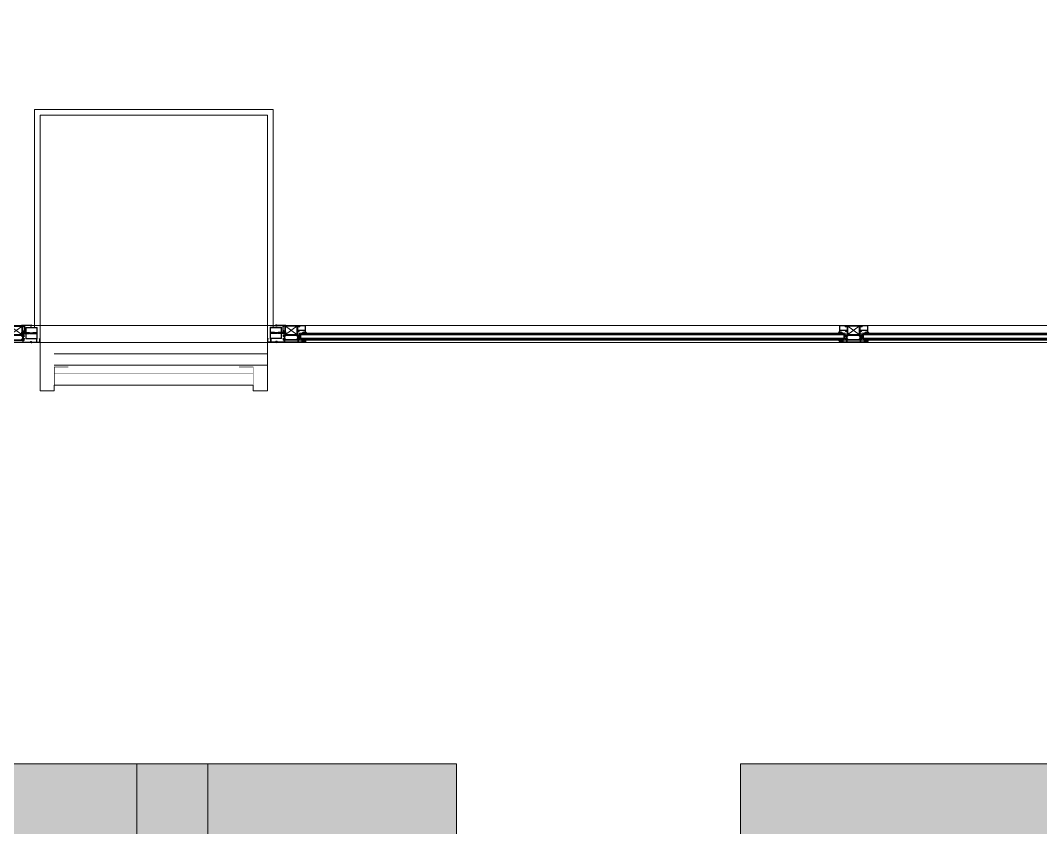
# Model space of a CAD drawing. Extents: x -1281 to 23780, y 0 to 7214.
# Drawn here: x 21110.6 to 21469.5, y 2194.3 to 2478.3 of the extents above; entities that cross this region are included whole.
import ezdxf

# ---------------------------------------------------------------- set-up
doc = ezdxf.new("R2010")
doc.units = 0
doc.header["$LTSCALE"] = 25
doc.header["$MEASUREMENT"] = 0
doc.linetypes.add('HIDDEN', pattern=[0.375, 0.25, -0.125])
doc.layers.get('0').update_dxf_attribs({"color": 9, "lineweight": 9})
for name, color, linetype, lineweight in [('01', 9, 'Continuous', 9), ('04', 9, 'Continuous', 9), ('06C', 9, 'Continuous', 9), ('06D', 9, 'Continuous', 9), ('09', 9, 'Continuous', 9), ('10', 9, 'Continuous', 9), ('14', 9, 'Continuous', 9), ('15', 9, 'Continuous', 9), ('33', 9, 'BATTING', 9), ('35', 9, 'Continuous', 9), ('40B', 9, 'Continuous', 9), ('INCE', 9, 'Continuous', 9)]:
    doc.layers.add(name, color=color, linetype=linetype, lineweight=lineweight)
doc.linetypes.add('BATTING', pattern='A,0.0001,-0.1,[134,ltypeshp.shx,S=0.1,R=0,X=-0.1,Y=0],-0.2,[134,ltypeshp.shx,S=0.1,R=180,X=0.1,Y=0],-0.1', length=0.4001)
pattern_1 = [(45, (-385.5235, -15.094166), (-0.0176776695, 0.0530330086), [0, -0.05])]
pattern_2 = [(45, (-20504.03172, -2371), (-0.06629126074, 0.06629126074), [])]
pattern_3 = [(45, (-20889.434303, -2380.094166), (-0.01767766953, 0.05303300859), [0, -0.05])]

# ---------------------------------------------------------------- blocks, each defined once
blk = doc.blocks.new('p-floor mark_01')
h = blk.add_hatch(color=0)
h.dxf.hatch_style = 1
h.paths.add_polyline_path([(100, 587.5), (12.5, 587.5), (12.5, 500), (-12.5, 500), (-12.5, 612.5), (100, 612.5)])
h = blk.add_hatch(color=0)
h.dxf.hatch_style = 1
h.paths.add_polyline_path([(400, 587.5), (200, 587.5), (200, 612.5), (400, 612.5)])
h = blk.add_hatch(color=0)
h.dxf.hatch_style = 1
h.paths.add_polyline_path([(587.5, 500), (587.5, 587.5), (500, 587.5), (500, 612.5), (612.5, 612.5), (612.5, 500)])
at = {"color": 0}
for points in [[(100, 587.5), (12.5, 587.5), (12.5, 500), (-12.5, 500), (-12.5, 612.5), (100, 612.5), (100, 587.5)], [(400, 587.5), (200, 587.5), (200, 612.5), (400, 612.5), (400, 587.5)], [(587.5, 500), (587.5, 587.5), (500, 587.5), (500, 612.5), (612.5, 612.5), (612.5, 500), (587.5, 500)]]:
    blk.add_lwpolyline(points, close=True, dxfattribs=at)
blk = doc.blocks.new('p-audi_floor marks')
at = {"layer": '06D', "color": 253}
for p in [(1800, 426.81), (2400, 426.81)]:
    blk.add_blockref('p-floor mark_01', p, dxfattribs=at)
blk = doc.blocks.new('p-kolon_80x80')
blk.add_lwpolyline([(-40, -40), (40, -40), (40, 40), (-40, 40)], close=True)
blk = doc.blocks.new('p-civi')
at = {"layer": 'INCE', "linetype": 'HIDDEN'}
for p, q in [((0.06, 0.6), (0, 0.52)), ((13.11, 0.52), (0, 0.52)), ((0, 0.52), (0, -0.52)), ((0.06, 0.6), (12.97, 0.6)), ((0.06, 0.6), (0.06, -0.6)), ((12.97, 0.6), (13.11, 0.52)), ((13.11, -0.52), (0, -0.52)), ((0.06, -0.6), (0, -0.52)), ((12.97, -0.6), (0.06, -0.6)), ((12.97, -0.6), (13.11, -0.52))]:
    blk.add_line(p, q, dxfattribs=at)
at = {"layer": 'INCE'}
for p, q in [((0.06, -0.38), (0.19, 0.6)), ((0.23, -0.6), (0.39, 0.6)), ((0.43, -0.6), (0.59, 0.6)), ((0.64, -0.6), (0.8, 0.6)), ((0.84, -0.6), (1, 0.6)), ((1.04, -0.6), (1.2, 0.6)), ((1.24, -0.6), (1.4, 0.6)), ((1.44, -0.6), (1.6, 0.6)), ((1.64, -0.6), (1.8, 0.6)), ((1.85, -0.6), (2.01, 0.6)), ((2.05, -0.6), (2.21, 0.6)), ((2.25, -0.6), (2.41, 0.6)), ((2.45, -0.6), (2.61, 0.6)), ((2.65, -0.6), (2.81, 0.6)), ((2.88, -0.6), (3.04, 0.6)), ((3.08, -0.6), (3.24, 0.6)), ((3.29, -0.6), (3.45, 0.6)), ((3.49, -0.6), (3.65, 0.6)), ((3.69, -0.6), (3.85, 0.6)), ((3.89, -0.6), (4.05, 0.6)), ((4.09, -0.6), (4.25, 0.6)), ((4.3, -0.6), (4.46, 0.6)), ((4.5, -0.6), (4.66, 0.6)), ((4.7, -0.6), (4.86, 0.6)), ((4.93, -0.6), (5.09, 0.6)), ((5.13, -0.6), (5.29, 0.6)), ((5.3, -0.6), (5.46, 0.6)), ((5.51, -0.6), (5.67, 0.6)), ((5.71, -0.6), (5.87, 0.6)), ((5.91, -0.6), (6.07, 0.6)), ((6.11, -0.6), (6.27, 0.6)), ((6.31, -0.6), (6.47, 0.6)), ((6.51, -0.6), (6.68, 0.6)), ((6.72, -0.6), (6.88, 0.6)), ((6.92, -0.6), (7.08, 0.6)), ((7.12, -0.6), (7.28, 0.6)), ((7.32, -0.6), (7.48, 0.6)), ((7.52, -0.6), (7.68, 0.6)), ((7.76, -0.6), (7.92, 0.6)), ((7.96, -0.6), (8.12, 0.6)), ((8.16, -0.6), (8.32, 0.6)), ((8.39, -0.6), (8.55, 0.6)), ((8.59, -0.6), (8.75, 0.6)), ((8.79, -0.6), (8.95, 0.6)), ((8.99, -0.6), (9.15, 0.6)), ((9.19, -0.6), (9.35, 0.6)), ((9.39, -0.6), (9.55, 0.6)), ((9.59, -0.6), (9.75, 0.6)), ((9.79, -0.6), (9.95, 0.6)), ((9.99, -0.6), (10.15, 0.6)), ((10.2, -0.6), (10.36, 0.6)), ((10.4, -0.6), (10.56, 0.6)), ((10.6, -0.6), (10.76, 0.6)), ((10.8, -0.6), (10.96, 0.6)), ((11, -0.6), (11.16, 0.6)), ((11.2, -0.6), (11.36, 0.6)), ((11.4, -0.6), (11.56, 0.6)), ((11.63, -0.6), (11.79, 0.6)), ((11.83, -0.6), (11.99, 0.6)), ((12.01, -0.6), (12.17, 0.6)), ((12.21, -0.6), (12.37, 0.6)), ((12.41, -0.6), (12.57, 0.6)), ((12.61, -0.6), (12.77, 0.6)), ((12.81, -0.6), (12.97, 0.6)), ((12.97, 0.6), (13.11, 0.52)), ((13.11, 0.52), (12.97, 0.6)), ((13.11, 0.52), (13.21, 0.52)), ((13.62, 0.89), (13.21, 0.52)), ((13.21, -0.52), (13.21, 0.52)), ((13.62, 0.88), (13.62, -0.89)), ((13.62, 0.88), (13.62, 0.88)), ((13.7, 0.64), (13.7, -0.79)), ((13.11, -0.52), (13.21, -0.52)), ((13.62, -0.89), (13.21, -0.52)), ((13.62, -0.89), (13.68, -0.89))]:
    blk.add_line(p, q, dxfattribs=at)
blk = doc.blocks.new('*X111')
for p, q in [((1, 6.3), (1.3, 6.6)), ((3.8, 3.3), (1.2, 5.9)), ((1.6, 5.1), (2.3, 5.9)), ((2.2, 4), (3.3, 5)), ((2.9, 2.9), (4.9, 4.9)), ((3.7, 1.9), (3.8, 2)), ((5.3, 3.5), (3.9, 4.9)), ((4.8, 5.8), (4.1, 6.6)), ((4.2, 5.9), (4.8, 6.6)), ((5.3, 3.5), (6.7, 4.9)), ((5.7, 5.7), (6.5, 6.5)), ((8.4, 2.2), (5.7, 4.9)), ((6.8, 5.6), (5.9, 6.5)), ((7.8, 1), (6.5, 2.3)), ((6.7, 1.4), (10.4, 5.1)), ((6.8, 3.3), (8.4, 4.9)), ((7.2, 0.1), (7.8, 0.7)), ((7.3, 5.5), (8.2, 6.4)), ((9.5, 2.9), (7.5, 4.9)), ((8.8, 5.3), (7.7, 6.4)), ((8.8, 5.3), (9.6, 6)), ((11.4, 2.8), (9.1, 5.1)), ((10.1, 3), (12, 4.9)), ((14.1, 1.8), (11, 4.9)), ((11.8, 5.9), (11.1, 6.6)), ((11.3, 6), (11.9, 6.6)), ((11.5, 2.7), (13.7, 4.9)), ((12.4, 1.8), (13.8, 3.2)), ((13.6, 0.6), (12.6, 1.6)), ((12.8, 5.8), (13.6, 6.5)), ((14.2, 3.5), (12.8, 4.9)), ((12.8, 0.5), (14, 1.6)), ((13.8, 5.7), (12.9, 6.6)), ((14.1, 3.5), (16.5, 5.9)), ((14.4, 5.6), (15.3, 6.5)), ((15.8, 3.6), (14.5, 4.9)), ((16.7, 4.5), (14.7, 6.5)), ((16.1, 3.7), (16.6, 4.2))]:
    blk.add_line(p, q)
blk = doc.blocks.new('*X110')
for p, q in [((0.6, 14.7), (1.1, 15.2)), ((4.5, 11.4), (0.8, 15.2)), ((1.3, 0.4), (0.9, 0.9)), ((1, 13.3), (2.1, 14.5)), ((3.3, 10.8), (1, 13.1)), ((1, 1), (3.1, 3.1)), ((1.1, 8.1), (1.6, 8.6)), ((1.3, 11.9), (3.2, 13.8)), ((2, 1.5), (1.5, 2.1)), ((1.6, 10.4), (4.2, 13)), ((4.5, 7.9), (1.6, 10.8)), ((1.9, 8.9), (3.3, 10.4)), ((1.9, 7.2), (3.6, 8.9)), ((4.5, 6.1), (1.9, 8.7)), ((2.7, 2.6), (2, 3.3)), ((4, 4.8), (2.5, 6.4)), ((2.5, 4.3), (4.6, 6.3)), ((2.6, 6.1), (4.4, 8)), ((3.4, 3.6), (2.6, 4.5)), ((4.3, 11.4), (5.2, 12.2))]:
    blk.add_line(p, q)
blk = doc.blocks.new('p-dograma izo1')
at = {"layer": '10'}
for p, q in [((-69.9, -3.3), (-29.9, -3.3)), ((-29.9, -3.3), (-69.9, -32.1)), ((-69.9, -3.3), (-29.9, -32.1)), ((-69.9, -32.1), (-69.9, -3.3)), ((-29.9, -32.1), (-69.9, -32.1)), ((-24.9, -27), (-31.8, -27)), ((-29.9, -32.1), (-29.9, -3.3)), ((-26.9, -24.5), (-28.9, -24.5)), ((-26.9, -29.5), (-28.9, -29.5)), ((-26.9, -22.5), (-26.9, -31.5))]:
    blk.add_line(p, q, dxfattribs=at)
at = {"layer": '10', "linetype": 'ByBlock'}
blk.add_line((-28.9, -2.1), (-28.9, -30), dxfattribs=at)
at = {"layer": '10'}
blk.add_lwpolyline([(-72.9, -30), (-72.9, -33.1), (-77.9, -33.1), (-77.9, -36.6), (-77.6, -37.1), (-78.7, -38.2, 0.198912), (-78.8, -38.4), (-78.8, -38.9, 0.414214), (-78.6, -39.1), (-77.3, -39.1, 0.198912), (-77.1, -39), (-76.4, -38.3), (-76, -38.3, 0.198912), (-75.8, -38.2), (-75.4, -37.8), (-75.4, -37.6), (-76.4, -36.6), (-76.4, -35.6), (-76.4, -35.6, -1), (-76.4, -35.1), (-70.6, -35.1), (-72.1, -37.6), (-72.1, -37.8), (-71.9, -38.2, 0.267949), (-71.7, -38.3), (-71.2, -38.3), (-71, -38.2), (-67.9, -35.1), (-31.9, -35.1), (-28.7, -38.2), (-28.6, -38.3), (-28.1, -38.3, 0.267949), (-27.9, -38.2), (-27.7, -37.8), (-27.7, -37.6), (-29.1, -35.1), (-23.3, -35.1, -1), (-23.3, -35.6), (-23.4, -35.6), (-23.4, -36.6), (-24.4, -37.6), (-24.4, -37.8), (-23.9, -38.2, 0.198912), (-23.8, -38.3), (-23.4, -38.3), (-22.6, -39, 0.198912), (-22.5, -39.1), (-21.2, -39.1, 0.414214), (-21, -38.9), (-21, -38.4, 0.198912), (-21, -38.2), (-22.2, -37.1), (-21.9, -36.6), (-21.9, -33.1), (-26.9, -33.1), (-26.9, -22.1), (-21.9, -22.1), (-21.9, -18.8), (-23.9, -18.1), (-23.8, -18.1), (-23.9, -18.1), (-23.9, -20.1), (-26.9, -20.1), (-26.9, -2.1), (-23.9, -2.1), (-23.9, -4.1), (-21.9, -3.4), (-21.9, -0.1), (-77.9, -0.1), (-77.9, -3.4), (-75.9, -4.1), (-75.9, -2.1), (-72.9, -2.1), (-72.9, -20.1), (-75.9, -20.1), (-75.9, -18.1), (-77.9, -18.8), (-77.9, -22.1), (-72.9, -22.1), (-72.9, -24)], format="xyb", dxfattribs=at)
for points in [[(-70.9, -24.6), (-70.9, -2.1), (-53.4, -2.1), (-28.9, -2.1)], [(-28.9, -30), (-28.9, -33.1), (-70.9, -33.1), (-70.9, -29.5)]]:
    blk.add_lwpolyline(points, dxfattribs=at)
blk.add_lwpolyline([(-26.9, -16.9, -0.414214), (-26.4, -16.4), (-1.4, -16.4), (-1.4, -1.5), (-19.9, -1.5), (-19.9, -5.7), (-26.1, -5.7, -0.414214), (-26.6, -5.2), (-26.6, -4.7), (-24.6, -3.3), (-24.1, -4.2), (-21.4, -4.2), (-21.4, -1.6), (-21.9, -1.6), (-21.9, -0.1), (0.1, -0.1), (0.1, -24.6), (-1.4, -24.6), (-1.4, -18), (-24.1, -18), (-24.1, -19), (-26.9, -17.2)], format="xyb", close=True, dxfattribs=at)
blk = doc.blocks.new('p-izo kapı kenar profili')
at = {"layer": '06D'}
h = blk.add_hatch(dxfattribs=at)
h.set_pattern_fill('DOTS', color=256, scale=0.8, angle=45, style=0)
h.set_pattern_definition(pattern_1)
h.paths.add_polyline_path([(0.26, -4.83), (0.16, -5), (0.66, -5), (0.56, -4.83), (0.56, -4.25), (0.56, -3.67), (0.66, -3.5), (0.16, -3.5), (0.26, -3.67), (0.26, -4.25)])
h = blk.add_hatch(dxfattribs=at)
h.set_pattern_fill('DOTS', color=256, scale=0.8, angle=45, style=0)
h.set_pattern_definition(pattern_1)
h.paths.add_polyline_path([(5.03, -4.25), (5.03, -4.83), (4.93, -5), (5.43, -5), (5.33, -4.83), (5.33, -4.25), (5.33, -3.67), (5.43, -3.5), (4.93, -3.5), (5.03, -3.67)])
at = {"layer": '09'}
h = blk.add_hatch(dxfattribs=at)
h.set_pattern_fill('ANSI31', color=256, scale=0.75, style=0)
h.set_pattern_definition([(45, (-0.12092, -6), (-0.0662913, 0.0662913), [])])
h.paths.add_polyline_path([(7.79, -6), (7.79, -5.61), (7.78, -5.61), (7.77, -5.6), (7.77, -5.45), (7.55, -5.45, 0.414214), (7.49, -5.51), (7.49, -5.57), (7.64, -5.57), (7.64, -5.82), (6.64, -5.82), (6.64, -5.57), (6.79, -5.57), (6.79, -5.51, 0.414214), (6.73, -5.45), (6.49, -5.45), (6.49, -5.8), (5.29, -5.8), (5.29, -5.2), (5.59, -5.2), (5.59, -4.85), (5.56, -4.8), (5.67, -4.69, 0.198912), (5.68, -4.67), (5.68, -4.62, 0.414214), (5.66, -4.6), (5.53, -4.6, 0.198912), (5.51, -4.61), (5.44, -4.68), (5.4, -4.68, 0.198912), (5.38, -4.69), (5.34, -4.73), (5.34, -4.75), (5.44, -4.85), (5.44, -4.95), (5.44, -4.95, -1), (5.44, -5), (4.85, -5), (5, -4.75), (5, -4.73), (4.98, -4.69, 0.267949), (4.96, -4.68), (4.91, -4.68), (4.89, -4.69), (4.58, -5), (2.81, -5), (0.98, -5), (0.66, -4.69), (0.65, -4.68), (0.6, -4.68, 0.267949), (0.58, -4.69), (0.56, -4.72), (0.56, -4.76), (0.7, -5), (0.11, -5, -1), (0.11, -4.95), (0.12, -4.95), (0.12, -4.85), (0.22, -4.75), (0.22, -4.73), (0.17, -4.69, 0.198912), (0.16, -4.68), (0.12, -4.68), (0.04, -4.61, 0.198912), (0.03, -4.6), (-0.1, -4.6, 0.414214), (-0.12, -4.62), (-0.12, -4.67, 0.198912), (-0.12, -4.69), (0, -4.8), (-0.03, -4.85), (-0.03, -5.2), (0.29, -5.2), (0.29, -5.8), (0, -5.8), (0, -6), (2.42, -6), (2.81, -6)], flags=17)
h.paths.add_polyline_path([(7.79, -6), (7.79, -5.45), (7.55, -5.45, 0.414214), (7.49, -5.51), (7.49, -5.57), (7.64, -5.57), (7.64, -5.82), (6.64, -5.82), (6.64, -5.57), (6.79, -5.57), (6.79, -5.51, 0.414214), (6.73, -5.45), (6.49, -5.45), (6.49, -5.8), (5.29, -5.8), (5.29, -5.2), (5.59, -5.2), (5.59, -4.85), (5.56, -4.8), (5.67, -4.69, 0.198912), (5.68, -4.67), (5.68, -4.62, 0.414214), (5.66, -4.6), (5.53, -4.6, 0.198912), (5.51, -4.61), (5.44, -4.68), (5.4, -4.68, 0.198912), (5.38, -4.69), (5.34, -4.73), (5.34, -4.75), (5.44, -4.85), (5.44, -4.95), (5.44, -4.95, -1), (5.44, -5), (4.85, -5), (5, -4.75), (5, -4.73), (4.98, -4.69, 0.267949), (4.96, -4.68), (4.91, -4.68), (4.89, -4.69), (4.58, -5), (2.81, -5), (0.98, -5), (0.66, -4.69), (0.65, -4.68), (0.6, -4.68, 0.267949), (0.58, -4.69), (0.56, -4.73), (0.56, -4.75), (0.7, -5), (0.11, -5, -1), (0.11, -4.95), (0.12, -4.95), (0.12, -4.85), (0.22, -4.75), (0.22, -4.73), (0.17, -4.69, 0.198912), (0.16, -4.68), (0.12, -4.68), (0.04, -4.61, 0.198912), (0.03, -4.6), (-0.1, -4.6, 0.414214), (-0.12, -4.62), (-0.12, -4.67, 0.198912), (-0.12, -4.69), (0, -4.8), (-0.03, -4.85), (-0.03, -5.2), (0.29, -5.2), (0.29, -5.8), (0, -5.8), (0, -6), (2.42, -6), (2.81, -6)], flags=17)
at = {"layer": '06D'}
for p, q in [((0.16, -3.5), (0.26, -3.67)), ((0.66, -3.5), (0.16, -3.5)), ((0.66, -3.5), (0.56, -3.67)), ((4.93, -3.5), (5.03, -3.67)), ((5.43, -3.5), (4.93, -3.5)), ((5.43, -3.5), (5.33, -3.67)), ((0.16, -5), (0.26, -4.83)), ((0.66, -5), (0.16, -5)), ((0.26, -4.25), (0.26, -3.67)), ((0.26, -4.25), (0.26, -4.83)), ((0.56, -3.67), (0.56, -4.25)), ((0.56, -4.83), (0.56, -4.25)), ((0.66, -5), (0.56, -4.83)), ((4.93, -5), (5.03, -4.83)), ((5.43, -5), (4.93, -5)), ((5.03, -4.25), (5.03, -3.67)), ((5.03, -4.25), (5.03, -4.83)), ((5.33, -3.67), (5.33, -4.25)), ((5.33, -4.83), (5.33, -4.25)), ((5.43, -5), (5.33, -4.83)), ((6.63, -5.25), (6.61, -5.27)), ((6.61, -5.27), (6.61, -5.29)), ((6.61, -5.29), (6.62, -5.31)), ((6.62, -5.31), (6.64, -5.31)), ((7.01, -5.21), (6.63, -5.25)), ((6.64, -5.31), (7.1, -5.31)), ((6.79, -5.45), (6.64, -5.45)), ((6.79, -5.57), (6.74, -5.57)), ((6.74, -5.57), (6.84, -5.8)), ((6.79, -5.57), (6.79, -5.45)), ((6.84, -5.8), (6.86, -5.81)), ((6.86, -5.81), (6.87, -5.81)), ((6.87, -5.81), (6.89, -5.79)), ((7.05, -5.2), (7.01, -5.21)), ((7.1, -5.31), (7.12, -5.3)), ((7.12, -5.3), (7.13, -5.29)), ((7.13, -5.29), (7.15, -5.27)), ((7.15, -5.27), (7.16, -5.25)), ((7.16, -5.25), (7.17, -5.22)), ((7.17, -5.22), (7.19, -5.21)), ((7.19, -5.21), (7.22, -5.19)), ((7.27, -5.28), (7.26, -5.3)), ((7.26, -5.3), (7.27, -5.31)), ((7.3, -5.26), (7.27, -5.28)), ((7.27, -5.31), (7.83, -5.31)), ((7.7, -5.22), (7.3, -5.26)), ((7.41, -5.8), (7.39, -5.79)), ((7.43, -5.81), (7.41, -5.8)), ((7.45, -5.8), (7.43, -5.81)), ((7.52, -5.57), (7.45, -5.8)), ((7.47, -5.57), (7.47, -5.45)), ((7.47, -5.45), (7.77, -5.45)), ((7.47, -5.57), (7.52, -5.57)), ((7.74, -5.21), (7.7, -5.22)), ((7.77, -5.2), (7.74, -5.21)), ((7.77, -5.45), (7.77, -5.6)), ((7.77, -5.6), (7.78, -5.61)), ((7.78, -5.61), (7.8, -5.61)), ((7.8, -5.61), (7.82, -5.59)), ((7.82, -5.59), (8.08, -5.16)), ((7.83, -5.31), (8, -5.16))]:
    blk.add_line(p, q, dxfattribs=at)
blk.add_lwpolyline([(7.46, -2.33), (7.36, -2.31), (7.2, -2.35), (7.04, -2.43), (6.71, -2.65), (6.67, -2.69), (6.69, -2.71), (6.71, -2.71), (7.12, -2.52), (7.22, -2.51), (7.34, -2.54), (7.39, -2.59), (7.44, -2.62), (7.48, -2.67), (7.52, -2.7), (7.57, -2.72), (7.59, -2.7), (7.57, -2.67), (7.54, -2.64), (7.53, -2.61), (7.54, -2.59), (7.65, -2.61), (7.79, -2.63), (7.93, -2.67), (8.09, -2.7), (8.14, -2.72), (8.17, -2.72), (8.19, -2.7), (8.19, -2.67), (8.17, -2.63), (7.87, -2.23), (7.81, -2.23), (7.81, -2.45), (7.59, -2.45), (7.49, -2.36), (7.48, -2.35)], close=True, dxfattribs=at)
for centre, radius, start, end in [((6.64, -5.3), 0.15, 90, 270), ((7.14, -5.75), 0.253, 351.4886, 188.5114)]:
    blk.add_arc(centre, radius, start, end, dxfattribs=at)
at = {"layer": '09'}
for points in [[(0.5, -2.4), (0.7, -2.45)], [(0.7, -2.94), (0.5, -2.99)]]:
    blk.add_lwpolyline(points, dxfattribs=at)
at = {"layer": '10'}
for p, q in [((5.73, -5.14), (6.23, -2.74)), ((5.73, -2.74), (6.23, -5.14)), ((5.73, -5.14), (5.73, -2.74)), ((6.23, -2.74), (5.73, -2.74)), ((6.23, -5.14), (6.23, -2.74)), ((6.23, -5.14), (5.73, -5.14))]:
    blk.add_line(p, q, dxfattribs=at)
for points in [[(0.92, 0.12), (0.92, 0), (0.92, 0.12), (-2.2, 0.12), (-2.2, 0), (-0.2, 0), (-0.2, -2.38), (-0.08, -2.38), (-0.08, 0), (0.92, 0)], [(2.44, -5.2), (0.51, -5.2), (0.51, -5.8), (2.44, -5.8), (2.83, -5.8), (5.11, -5.8), (5.11, -5.2), (2.83, -5.2)]]:
    blk.add_lwpolyline(points, close=True, dxfattribs=at)
blk.add_lwpolyline([(-5.35, -4.67), (-5.59, -4.67), (-5.59, -6), (-0.2, -6), (2.44, -6), (2.83, -6), (7.81, -6), (7.81, -5.45), (7.57, -5.45, 0.414214), (7.51, -5.51), (7.51, -5.57), (7.66, -5.57), (7.66, -5.82), (6.66, -5.82), (6.66, -5.57), (6.81, -5.57), (6.81, -5.51, 0.414214), (6.75, -5.45), (6.51, -5.45), (6.51, -5.8), (5.31, -5.8), (5.31, -5.2), (5.61, -5.2), (5.61, -4.85), (5.58, -4.8), (5.69, -4.69, 0.198912), (5.7, -4.67), (5.7, -4.62, 0.414214), (5.68, -4.6), (5.55, -4.6, 0.198912), (5.53, -4.61), (5.46, -4.68), (5.42, -4.68, 0.198912), (5.4, -4.69), (5.36, -4.73), (5.36, -4.75), (5.46, -4.85), (5.46, -4.95), (5.47, -4.95, -1), (5.47, -5), (4.88, -5), (5.02, -4.75), (5.02, -4.73), (5, -4.69, 0.267949), (4.98, -4.68), (4.93, -4.68), (4.91, -4.69), (4.6, -5), (2.83, -5), (1, -5), (0.69, -4.69), (0.67, -4.68), (0.62, -4.68, 0.267949), (0.6, -4.69), (0.58, -4.73), (0.58, -4.75), (0.73, -5), (0.14, -5, -1), (0.14, -4.95), (0.14, -4.95), (0.14, -4.85), (0.24, -4.75), (0.24, -4.73), (0.2, -4.69, 0.198912), (0.18, -4.68), (0.14, -4.68), (0.07, -4.61, 0.198912), (0.05, -4.6), (-0.08, -4.6, 0.414214), (-0.1, -4.62), (-0.1, -4.67, 0.198912), (-0.09, -4.69), (0.02, -4.8), (-0.01, -4.85), (-0.01, -5.2), (0.31, -5.2), (0.31, -5.8), (-0.2, -5.8), (-4.29, -5.8), (-4.29, -4.67), (-4.53, -4.67, 0.414214), (-4.59, -4.73), (-4.59, -4.79), (-4.44, -4.79), (-4.44, -5.82), (-5.44, -5.82), (-5.44, -4.79), (-5.29, -4.79), (-5.29, -4.73)], format="xyb", close=True, dxfattribs=at)
at = {"layer": '06D', "extrusion": (0, 0, -1), "xscale": 0.1, "yscale": 0.1, "zscale": -0.1, "rotation": 90}
blk.add_blockref('*X110', (-6.67, -2.78), dxfattribs=at)
at = {"layer": '06D', "extrusion": (0, 0, -1), "xscale": 0.1, "yscale": 0.1, "zscale": -0.1}
blk.add_blockref('*X111', (-8.17, -5.8), dxfattribs=at)
at = {"layer": '09', "xscale": 0.1, "yscale": 0.1, "zscale": 0.1}
blk.add_blockref('p-dograma izo1', (7.79, 0.01), dxfattribs=at)
blk = doc.blocks.new('p-ısı yalıtımlı doğrama')
at = {"layer": '10'}
h = blk.add_hatch(dxfattribs=at)
h.set_pattern_fill('ANSI32', color=256, scale=1.5, angle=189, style=0)
h.set_pattern_definition([(126, (0.8328, 3.20004), (0.45507, 0.33063), []), (126, (0.5709, 3.2415), (0.45507, 0.33063), [])])
h.paths.add_polyline_path([(1.98, 2.05), (5.68, 2.05), (5.68, -1.65), (1.98, -1.65)], flags=16)
h.paths.add_polyline_path([(1.83, 2.2), (1.83, -1.8), (5.83, -1.8), (5.83, 2.2)])
at = {"layer": 'INCE'}
h = blk.add_hatch(dxfattribs=at)
h.set_pattern_fill('ANSI37', color=256, scale=0.64, angle=189, style=0)
h.set_pattern_definition([(54, (727.92843, -232.15538), (-0.0647213595, 0.04702282), []), (144, (727.92843, -232.15538), (-0.04702282, -0.0647213595), [])])
edge = h.paths.add_edge_path()
edge.add_line((3.83, 3.13), (3.83, 3.68))
edge.add_arc((4.08, 3.72), 0.246, 189.0242, 309.6487)
edge.add_line((4.23, 3.53), (4.23, 3.13))
edge.add_line((4.23, 3.13), (3.83, 3.13))
h = blk.add_hatch(dxfattribs=at)
h.set_pattern_fill('ANSI37', color=256, scale=0.64, angle=189, style=0)
h.set_pattern_definition([(306, (727.91843, 233.08852), (-0.0647213595, -0.04702282), []), (216, (727.91843, 233.08852), (-0.04702282, 0.0647213595), [])])
edge = h.paths.add_edge_path()
edge.add_line((3.83, -2.27), (3.83, -2.74))
edge.add_arc((4.12, -2.9), 0.325, 431.054, 511.2399, ccw=False)
edge.add_line((4.22, -2.59), (4.22, -2.27))
edge.add_line((4.22, -2.27), (3.83, -2.27))
at = {"layer": '10'}
for points in [[(1.83, 2.2), (1.83, 2.2, 4.557572), (1.83, 2.2), (1.83, -1.8, 6.895317), (1.83, -1.8), (1.83, -1.8), (5.83, -1.8), (5.83, 2.2), (1.83, 2.2)], [(1.98, 2.05), (5.68, 2.05), (5.68, -1.65), (1.98, -1.65), (1.98, 2.05, -4.556435), (1.98, 2.05)]]:
    blk.add_lwpolyline(points, format="xyb", close=True, dxfattribs=at)
at = {"layer": 'INCE'}
for points in [[(4.23, 3.53), (4.23, 3.13), (3.83, 3.13), (3.83, 3.68, 0.580989), (4.23, 3.53)], [(4.22, -2.59), (4.22, -2.27), (3.83, -2.27), (3.83, -2.74, -0.364889), (4.22, -2.59)]]:
    blk.add_lwpolyline(points, format="xyb", dxfattribs=at)
at = {"xscale": -1, "rotation": 180}
blk.add_blockref('p-izo kapı kenar profili', (6.42, -2.47), dxfattribs=at)
at = {"layer": '09', "xscale": 0.4, "yscale": 0.4, "zscale": 0.4}
blk.add_blockref('p-civi', (1.89, 0.2), dxfattribs=at)
blk = doc.blocks.new('k-p-02')
at = {"rotation": 180}
blk.add_blockref('p-ısı yalıtımlı doğrama', (0.83, -1.86), dxfattribs=at)
blk = doc.blocks.new('*U138')
at = {"layer": '09'}
h = blk.add_hatch(dxfattribs=at)
h.set_pattern_fill('_USER', color=256, scale=0.2, style=0, pattern_type=0)
h.set_pattern_definition([(0, (191.00086, -0.4), (0, -0.2), [])])
h.paths.add_polyline_path([(0, -0.6), (191, -0.6), (191, 0), (0, 0)])
h = blk.add_hatch(dxfattribs=at)
h.set_pattern_fill('_USER', color=256, scale=0.2, style=0, pattern_type=0)
h.set_pattern_definition([(0, (191.00086, -2.1), (0, -0.2), [])])
h.paths.add_polyline_path([(0, -2.4), (191, -2.4), (191, -1.8), (0, -1.8)])
at = {"layer": '15'}
for points in [[(0, -0.6), (191, -0.6), (191, 0), (0, 0)], [(0, -2.4), (191, -2.4), (191, -1.8), (0, -1.8)]]:
    blk.add_lwpolyline(points, close=True, dxfattribs=at)
blk = doc.blocks.new('*U212')
at = {"layer": '09'}
h = blk.add_hatch(dxfattribs=at)
h.set_pattern_fill('_USER', color=256, scale=0.2, style=0, pattern_type=0)
h.set_pattern_definition([(0, (199.80667, -0.4), (0, -0.2), [])])
h.paths.add_polyline_path([(0, -0.6), (199.81, -0.6), (199.81, 0), (0, 0)])
h = blk.add_hatch(dxfattribs=at)
h.set_pattern_fill('_USER', color=256, scale=0.2, style=0, pattern_type=0)
h.set_pattern_definition([(0, (199.80667, -2.1), (0, -0.2), [])])
h.paths.add_polyline_path([(0, -2.4), (199.81, -2.4), (199.81, -1.8), (0, -1.8)])
at = {"layer": '15'}
for points in [[(0, -0.6), (199.81, -0.6), (199.81, 0), (0, 0)], [(0, -2.4), (199.81, -2.4), (199.81, -1.8), (0, -1.8)]]:
    blk.add_lwpolyline(points, close=True, dxfattribs=at)
blk = doc.blocks.new('p-dog-teras-2')
at = {"layer": '06D'}
h = blk.add_hatch(dxfattribs=at)
h.set_pattern_fill('DOTS', color=256, scale=0.8, angle=45, style=0)
h.set_pattern_definition(pattern_3)
h.paths.add_polyline_path([(198.03, 1.75), (198.03, 1.17), (198.13, 1), (197.63, 1), (197.73, 1.17), (197.73, 1.75), (197.73, 2.33), (197.63, 2.5), (198.13, 2.5), (198.03, 2.33)])
h = blk.add_hatch(dxfattribs=at)
h.set_pattern_fill('DOTS', color=256, scale=0.8, angle=45, style=0)
h.set_pattern_definition(pattern_3)
h.paths.add_polyline_path([(202.79, 1.17), (202.89, 1), (202.39, 1), (202.49, 1.17), (202.49, 1.75), (202.49, 2.33), (202.39, 2.5), (202.89, 2.5), (202.79, 2.33), (202.79, 1.75)])
h = blk.add_hatch(dxfattribs=at)
h.set_pattern_fill('DOTS', color=256, scale=0.8, angle=45, style=0)
h.set_pattern_definition(pattern_3)
h.paths.add_polyline_path([(202.49, 1.75), (202.49, 1.17), (202.39, 1), (202.89, 1), (202.79, 1.17), (202.79, 1.75), (202.79, 2.33), (202.88, 2.5), (202.39, 2.5), (202.49, 2.33)])
at = {"layer": '09'}
h = blk.add_hatch(dxfattribs=at)
h.set_pattern_fill('ANSI31', color=256, scale=0.75, style=0)
h.set_pattern_definition(pattern_2)
h.paths.add_polyline_path([(195.27, 0), (195.27, 0.39), (195.28, 0.39), (195.29, 0.4), (195.29, 0.55), (195.51, 0.55, -0.414214), (195.57, 0.49), (195.57, 0.43), (195.42, 0.43), (195.42, 0.18), (196.42, 0.18), (196.42, 0.43), (196.27, 0.43), (196.27, 0.49, -0.414214), (196.33, 0.55), (196.57, 0.55), (196.57, 0.2), (197.77, 0.2), (197.77, 0.8), (197.47, 0.8), (197.47, 1.15), (197.5, 1.2), (197.38, 1.31, -0.198912), (197.38, 1.33), (197.38, 1.38, -0.414214), (197.4, 1.4), (197.53, 1.4, -0.198912), (197.54, 1.39), (197.62, 1.32), (197.66, 1.32, -0.198912), (197.67, 1.31), (197.72, 1.27), (197.72, 1.25), (197.62, 1.15), (197.62, 1.05), (197.61, 1.05, 1), (197.61, 1), (198.2, 1), (198.06, 1.25), (198.06, 1.27), (198.08, 1.31, -0.267949), (198.1, 1.32), (198.15, 1.32), (198.16, 1.31), (198.48, 1), (200.24, 1), (202.08, 1), (202.39, 1.31), (202.41, 1.32), (202.46, 1.32, -0.267949), (202.47, 1.31), (202.49, 1.28), (202.49, 1.24), (202.35, 1), (202.94, 1, 1), (202.94, 1.05), (202.94, 1.05), (202.94, 1.15), (202.84, 1.25), (202.84, 1.27), (202.88, 1.31, -0.198912), (202.9, 1.32), (202.94, 1.32), (203.01, 1.39, -0.198912), (203.03, 1.4), (203.16, 1.4, -0.414214), (203.18, 1.38), (203.18, 1.33, -0.198912), (203.17, 1.31), (203.06, 1.2), (203.09, 1.15), (203.09, 0.8), (202.77, 0.8), (202.77, 0.2), (203.06, 0.2), (203.06, 0), (200.64, 0), (200.24, 0)], flags=17)
h.paths.add_polyline_path([(195.27, 0), (195.27, 0.55), (195.51, 0.55, -0.414214), (195.57, 0.49), (195.57, 0.43), (195.42, 0.43), (195.42, 0.18), (196.42, 0.18), (196.42, 0.43), (196.27, 0.43), (196.27, 0.49, -0.414214), (196.33, 0.55), (196.57, 0.55), (196.57, 0.2), (197.77, 0.2), (197.77, 0.8), (197.47, 0.8), (197.47, 1.15), (197.5, 1.2), (197.38, 1.31, -0.198912), (197.38, 1.33), (197.38, 1.38, -0.414214), (197.4, 1.4), (197.53, 1.4, -0.198912), (197.54, 1.39), (197.62, 1.32), (197.66, 1.32, -0.198912), (197.67, 1.31), (197.72, 1.27), (197.72, 1.25), (197.62, 1.15), (197.62, 1.05), (197.61, 1.05, 1), (197.61, 1), (198.2, 1), (198.06, 1.25), (198.06, 1.27), (198.08, 1.31, -0.267949), (198.1, 1.32), (198.15, 1.32), (198.16, 1.31), (198.48, 1), (200.24, 1), (202.08, 1), (202.39, 1.31), (202.41, 1.32), (202.46, 1.32, -0.267949), (202.47, 1.31), (202.5, 1.27), (202.5, 1.25), (202.35, 1), (202.94, 1, 1), (202.94, 1.05), (202.94, 1.05), (202.94, 1.15), (202.84, 1.25), (202.84, 1.27), (202.88, 1.31, -0.198912), (202.9, 1.32), (202.94, 1.32), (203.01, 1.39, -0.198912), (203.03, 1.4), (203.16, 1.4, -0.414214), (203.18, 1.38), (203.18, 1.33, -0.198912), (203.17, 1.31), (203.06, 1.2), (203.09, 1.15), (203.09, 0.8), (202.77, 0.8), (202.77, 0.2), (203.06, 0.2), (203.06, 0), (200.64, 0), (200.24, 0)], flags=17)
h = blk.add_hatch(dxfattribs=at)
h.set_pattern_fill('ANSI31', color=256, scale=0.75, style=0)
h.set_pattern_definition(pattern_2)
h.paths.add_polyline_path([(205.24, 0), (205.24, 0.39), (205.23, 0.39), (205.22, 0.4), (205.22, 0.55), (205, 0.55, 0.414214), (204.94, 0.49), (204.94, 0.43), (205.09, 0.43), (205.09, 0.18), (204.09, 0.18), (204.09, 0.43), (204.24, 0.43), (204.24, 0.49, 0.414214), (204.18, 0.55), (203.94, 0.55), (203.94, 0.2), (202.75, 0.2), (202.75, 0.8), (203.04, 0.8), (203.04, 1.15), (203.01, 1.2), (203.13, 1.31, 0.198912), (203.13, 1.33), (203.13, 1.38, 0.414214), (203.11, 1.4), (202.98, 1.4, 0.198912), (202.97, 1.39), (202.89, 1.32), (202.85, 1.32, 0.198912), (202.84, 1.31), (202.79, 1.27), (202.79, 1.25), (202.89, 1.15), (202.89, 1.05), (202.9, 1.05, -1), (202.9, 1), (202.31, 1), (202.45, 1.25), (202.45, 1.27), (202.43, 1.31, 0.267949), (202.41, 1.32), (202.36, 1.32), (202.35, 1.31), (202.03, 1), (200.27, 1), (198.43, 1), (198.12, 1.31), (198.11, 1.32), (198.06, 1.32, 0.267949), (198.04, 1.31), (198.02, 1.28), (198.02, 1.24), (198.16, 1), (197.57, 1, -1), (197.57, 1.05), (197.57, 1.05), (197.57, 1.15), (197.67, 1.25), (197.67, 1.27), (197.63, 1.31, 0.198912), (197.62, 1.32), (197.57, 1.32), (197.5, 1.39, 0.198912), (197.49, 1.4), (197.35, 1.4, 0.414214), (197.33, 1.38), (197.33, 1.33, 0.198912), (197.34, 1.31), (197.45, 1.2), (197.42, 1.15), (197.42, 0.8), (197.74, 0.8), (197.74, 0.2), (197.46, 0.2), (197.46, 0), (199.87, 0), (200.27, 0)], flags=17)
h.paths.add_polyline_path([(205.24, 0), (205.24, 0.55), (205, 0.55, 0.414214), (204.94, 0.49), (204.94, 0.43), (205.09, 0.43), (205.09, 0.18), (204.09, 0.18), (204.09, 0.43), (204.24, 0.43), (204.24, 0.49, 0.414214), (204.18, 0.55), (203.94, 0.55), (203.94, 0.2), (202.75, 0.2), (202.75, 0.8), (203.04, 0.8), (203.04, 1.15), (203.01, 1.2), (203.13, 1.31, 0.198912), (203.13, 1.33), (203.13, 1.38, 0.414214), (203.11, 1.4), (202.98, 1.4, 0.198912), (202.97, 1.39), (202.89, 1.32), (202.85, 1.32, 0.198912), (202.84, 1.31), (202.79, 1.27), (202.79, 1.25), (202.89, 1.15), (202.89, 1.05), (202.9, 1.05, -1), (202.9, 1), (202.31, 1), (202.45, 1.25), (202.45, 1.27), (202.43, 1.31, 0.267949), (202.41, 1.32), (202.36, 1.32), (202.35, 1.31), (202.03, 1), (200.27, 1), (198.43, 1), (198.12, 1.31), (198.11, 1.32), (198.06, 1.32, 0.267949), (198.04, 1.31), (198.01, 1.27), (198.01, 1.25), (198.16, 1), (197.57, 1, -1), (197.57, 1.05), (197.57, 1.05), (197.57, 1.15), (197.67, 1.25), (197.67, 1.27), (197.63, 1.31, 0.198912), (197.62, 1.32), (197.57, 1.32), (197.5, 1.39, 0.198912), (197.49, 1.4), (197.35, 1.4, 0.414214), (197.33, 1.38), (197.33, 1.33, 0.198912), (197.34, 1.31), (197.45, 1.2), (197.42, 1.15), (197.42, 0.8), (197.74, 0.8), (197.74, 0.2), (197.46, 0.2), (197.46, 0), (199.87, 0), (200.27, 0)], flags=17)
h = blk.add_hatch(dxfattribs=at)
h.set_pattern_fill('ANSI31', color=256, scale=0.75, style=0)
h.set_pattern_definition(pattern_2)
h.paths.add_polyline_path([(205.24, 0), (205.24, 0.39), (205.23, 0.39), (205.22, 0.4), (205.22, 0.55), (205, 0.55, 0.414214), (204.94, 0.49), (204.94, 0.43), (205.09, 0.43), (205.09, 0.18), (204.09, 0.18), (204.09, 0.43), (204.24, 0.43), (204.24, 0.49, 0.414214), (204.18, 0.55), (203.94, 0.55), (203.94, 0.2), (202.75, 0.2), (202.75, 0.8), (203.04, 0.8), (203.04, 1.15), (203.01, 1.2), (203.13, 1.31, 0.198912), (203.13, 1.33), (203.13, 1.38, 0.414214), (203.11, 1.4), (202.98, 1.4, 0.198912), (202.97, 1.39), (202.89, 1.32), (202.85, 1.32, 0.198912), (202.84, 1.31), (202.79, 1.27), (202.79, 1.25), (202.89, 1.15), (202.89, 1.05), (202.9, 1.05, -1), (202.9, 1), (202.31, 1), (202.45, 1.25), (202.45, 1.27), (202.43, 1.31, 0.267949), (202.41, 1.32), (202.36, 1.32), (202.35, 1.31), (202.03, 1), (200.27, 1), (198.43, 1), (198.12, 1.31), (198.11, 1.32), (198.06, 1.32, 0.267949), (198.04, 1.31), (198.02, 1.28), (198.02, 1.24), (198.16, 1), (197.57, 1, -1), (197.57, 1.05), (197.57, 1.05), (197.57, 1.15), (197.67, 1.25), (197.67, 1.27), (197.63, 1.31, 0.198912), (197.62, 1.32), (197.57, 1.32), (197.5, 1.39, 0.198912), (197.49, 1.4), (197.35, 1.4, 0.414214), (197.33, 1.38), (197.33, 1.33, 0.198912), (197.34, 1.31), (197.45, 1.2), (197.42, 1.15), (197.42, 0.8), (197.74, 0.8), (197.74, 0.2), (197.46, 0.2), (197.46, 0), (199.87, 0), (200.27, 0)], flags=17)
h.paths.add_polyline_path([(205.24, 0), (205.24, 0.55), (205, 0.55, 0.414214), (204.94, 0.49), (204.94, 0.43), (205.09, 0.43), (205.09, 0.18), (204.09, 0.18), (204.09, 0.43), (204.24, 0.43), (204.24, 0.49, 0.414214), (204.18, 0.55), (203.94, 0.55), (203.94, 0.2), (202.75, 0.2), (202.75, 0.8), (203.04, 0.8), (203.04, 1.15), (203.01, 1.2), (203.13, 1.31, 0.198912), (203.13, 1.33), (203.13, 1.38, 0.414214), (203.11, 1.4), (202.98, 1.4, 0.198912), (202.97, 1.39), (202.89, 1.32), (202.85, 1.32, 0.198912), (202.84, 1.31), (202.79, 1.27), (202.79, 1.25), (202.89, 1.15), (202.89, 1.05), (202.9, 1.05, -1), (202.9, 1), (202.31, 1), (202.45, 1.25), (202.45, 1.27), (202.43, 1.31, 0.267949), (202.41, 1.32), (202.36, 1.32), (202.35, 1.31), (202.03, 1), (200.27, 1), (198.43, 1), (198.12, 1.31), (198.11, 1.32), (198.06, 1.32, 0.267949), (198.04, 1.31), (198.01, 1.27), (198.01, 1.25), (198.16, 1), (197.57, 1, -1), (197.57, 1.05), (197.57, 1.05), (197.57, 1.15), (197.67, 1.25), (197.67, 1.27), (197.63, 1.31, 0.198912), (197.62, 1.32), (197.57, 1.32), (197.5, 1.39, 0.198912), (197.49, 1.4), (197.35, 1.4, 0.414214), (197.33, 1.38), (197.33, 1.33, 0.198912), (197.34, 1.31), (197.45, 1.2), (197.42, 1.15), (197.42, 0.8), (197.74, 0.8), (197.74, 0.2), (197.46, 0.2), (197.46, 0), (199.87, 0), (200.27, 0)], flags=17)
at = {"layer": '06C'}
for points in [[(7.4, 6), (195.21, 6)], [(402.77, 6), (205.24, 6)], [(195.21, 0), (7.41, 0)], [(205.24, 0), (402.76, 0)]]:
    blk.add_lwpolyline(points, dxfattribs=at)
at = {"layer": '06D'}
for p, q in [((195.24, 0.41), (194.98, 0.84)), ((195.23, 0.69), (195.06, 0.84)), ((195.79, 0.69), (195.23, 0.69)), ((195.26, 0.39), (195.24, 0.41)), ((195.28, 0.39), (195.26, 0.39)), ((195.29, 0.4), (195.28, 0.39)), ((195.29, 0.8), (195.32, 0.79)), ((195.59, 0.55), (195.29, 0.55)), ((195.29, 0.55), (195.29, 0.4)), ((195.32, 0.79), (195.36, 0.78)), ((195.36, 0.78), (195.76, 0.74)), ((195.59, 0.43), (195.54, 0.43)), ((195.54, 0.43), (195.61, 0.2)), ((195.59, 0.43), (195.59, 0.55)), ((195.61, 0.2), (195.63, 0.19)), ((195.63, 0.19), (195.65, 0.2)), ((195.65, 0.2), (195.67, 0.21)), ((195.76, 0.74), (195.79, 0.72)), ((195.79, 0.72), (195.8, 0.7)), ((195.8, 0.7), (195.79, 0.69)), ((195.87, 0.79), (195.84, 0.81)), ((195.89, 0.78), (195.87, 0.79)), ((195.9, 0.75), (195.89, 0.78)), ((195.91, 0.73), (195.9, 0.75)), ((195.93, 0.71), (195.91, 0.73)), ((195.94, 0.7), (195.93, 0.71)), ((195.96, 0.69), (195.94, 0.7)), ((196.42, 0.69), (195.96, 0.69)), ((196.01, 0.8), (196.05, 0.79)), ((196.05, 0.79), (196.43, 0.75)), ((196.19, 0.19), (196.17, 0.21)), ((196.2, 0.19), (196.19, 0.19)), ((196.22, 0.2), (196.2, 0.19)), ((196.32, 0.43), (196.22, 0.2)), ((196.27, 0.43), (196.27, 0.55)), ((196.27, 0.55), (196.42, 0.55)), ((196.27, 0.43), (196.32, 0.43)), ((196.44, 0.69), (196.42, 0.69)), ((196.43, 0.75), (196.45, 0.73)), ((196.45, 0.71), (196.44, 0.69)), ((196.45, 0.73), (196.45, 0.71)), ((197.63, 2.5), (197.73, 2.33)), ((197.63, 2.5), (198.13, 2.5)), ((197.63, 1), (197.73, 1.17)), ((197.63, 1), (198.13, 1)), ((197.73, 2.33), (197.73, 1.75)), ((197.73, 1.17), (197.73, 1.75)), ((198.13, 2.5), (198.03, 2.33)), ((198.03, 1.75), (198.03, 2.33)), ((198.03, 1.75), (198.03, 1.17)), ((198.13, 1), (198.03, 1.17)), ((202.39, 2.5), (202.89, 2.5)), ((202.39, 2.5), (202.49, 2.33)), ((202.39, 2.5), (202.49, 2.33)), ((202.89, 2.5), (202.39, 2.5)), ((202.39, 1), (202.49, 1.17)), ((202.39, 1), (202.49, 1.17)), ((202.39, 1), (202.89, 1)), ((202.89, 1), (202.39, 1)), ((202.49, 2.33), (202.49, 1.75)), ((202.49, 1.75), (202.49, 2.33)), ((202.49, 1.17), (202.49, 1.75)), ((202.49, 1.75), (202.49, 1.17)), ((202.89, 2.5), (202.79, 2.33)), ((202.89, 2.5), (202.79, 2.33)), ((202.79, 1.75), (202.79, 2.33)), ((202.79, 2.33), (202.79, 1.75)), ((202.79, 1.75), (202.79, 1.17)), ((202.79, 1.17), (202.79, 1.75)), ((202.89, 1), (202.79, 1.17)), ((202.89, 1), (202.79, 1.17)), ((204.08, 0.75), (204.06, 0.73)), ((204.06, 0.73), (204.06, 0.71)), ((204.06, 0.71), (204.07, 0.69)), ((204.07, 0.69), (204.09, 0.69)), ((204.46, 0.79), (204.08, 0.75)), ((204.09, 0.69), (204.55, 0.69)), ((204.24, 0.55), (204.09, 0.55)), ((204.24, 0.43), (204.19, 0.43)), ((204.19, 0.43), (204.29, 0.2)), ((204.24, 0.43), (204.24, 0.55)), ((204.29, 0.2), (204.31, 0.19)), ((204.31, 0.19), (204.32, 0.19)), ((204.32, 0.19), (204.34, 0.21)), ((204.5, 0.8), (204.46, 0.79)), ((204.55, 0.69), (204.57, 0.7)), ((204.57, 0.7), (204.58, 0.71)), ((204.58, 0.71), (204.6, 0.73)), ((204.6, 0.73), (204.61, 0.75)), ((204.61, 0.75), (204.62, 0.78)), ((204.62, 0.78), (204.64, 0.79)), ((204.64, 0.79), (204.67, 0.81)), ((204.72, 0.72), (204.71, 0.7)), ((204.71, 0.7), (204.72, 0.69)), ((204.75, 0.74), (204.72, 0.72)), ((204.72, 0.69), (205.28, 0.69)), ((205.15, 0.78), (204.75, 0.74)), ((204.86, 0.2), (204.84, 0.21)), ((204.88, 0.19), (204.86, 0.2)), ((204.9, 0.2), (204.88, 0.19)), ((204.97, 0.43), (204.9, 0.2)), ((204.92, 0.43), (204.92, 0.55)), ((204.92, 0.55), (205.22, 0.55)), ((204.92, 0.43), (204.97, 0.43)), ((205.19, 0.79), (205.15, 0.78)), ((205.22, 0.8), (205.19, 0.79)), ((205.22, 0.55), (205.22, 0.4)), ((205.22, 0.4), (205.23, 0.39)), ((205.23, 0.39), (205.25, 0.39)), ((205.25, 0.39), (205.27, 0.41)), ((205.27, 0.41), (205.53, 0.84)), ((205.28, 0.69), (205.45, 0.84))]:
    blk.add_line(p, q, dxfattribs=at)
for points in [[(195.6, 3.67), (195.7, 3.69), (195.86, 3.65), (196.02, 3.57), (196.35, 3.35), (196.39, 3.31), (196.37, 3.29), (196.35, 3.29), (195.94, 3.48), (195.84, 3.49), (195.72, 3.46), (195.67, 3.41), (195.62, 3.38), (195.58, 3.33), (195.54, 3.3), (195.49, 3.28), (195.47, 3.3), (195.49, 3.33), (195.52, 3.36), (195.53, 3.39), (195.52, 3.41), (195.41, 3.39), (195.27, 3.37), (195.13, 3.33), (194.97, 3.3), (194.92, 3.28), (194.89, 3.28), (194.87, 3.3), (194.87, 3.33), (194.89, 3.37), (195.19, 3.77), (195.25, 3.77), (195.25, 3.55), (195.47, 3.55), (195.57, 3.64), (195.58, 3.65)], [(204.91, 3.67), (204.81, 3.69), (204.65, 3.65), (204.49, 3.57), (204.16, 3.35), (204.12, 3.31), (204.14, 3.29), (204.16, 3.29), (204.57, 3.48), (204.67, 3.49), (204.79, 3.46), (204.84, 3.41), (204.89, 3.38), (204.93, 3.33), (204.97, 3.3), (205.02, 3.28), (205.04, 3.3), (205.02, 3.33), (204.99, 3.36), (204.98, 3.39), (204.99, 3.41), (205.1, 3.39), (205.24, 3.37), (205.38, 3.33), (205.54, 3.3), (205.59, 3.28), (205.62, 3.28), (205.64, 3.3), (205.64, 3.33), (205.62, 3.37), (205.32, 3.77), (205.26, 3.77), (205.26, 3.55), (205.04, 3.55), (204.94, 3.64), (204.93, 3.65)]]:
    blk.add_lwpolyline(points, close=True, dxfattribs=at)
for centre, radius, start, end in [((195.92, 0.25), 0.253, 351.4886, 188.5114), ((196.42, 0.7), 0.15, 270, 90), ((204.09, 0.7), 0.15, 90, 270), ((204.59, 0.25), 0.253, 351.4886, 188.5114)]:
    blk.add_arc(centre, radius, start, end, dxfattribs=at)
at = {"layer": '09'}
for points in [[(202.56, 3.6), (202.36, 3.55)], [(202.36, 3.06), (202.56, 3.01)]]:
    blk.add_lwpolyline(points, dxfattribs=at)
at = {"layer": '10'}
for p, q in [((197.95, 3.76), (197.95, 2.86)), ((202.26, 5.68), (198.26, 5.68)), ((198.26, 5.68), (202.26, 2.8)), ((202.26, 5.68), (198.26, 2.8)), ((198.26, 2.8), (198.26, 5.68)), ((202.26, 2.8), (202.26, 5.68)), ((202.26, 2.8), (202.26, 5.68)), ((202.56, 3.76), (202.56, 2.86)), ((197.33, 0.86), (196.83, 3.26)), ((197.33, 3.26), (196.83, 0.86)), ((196.83, 0.86), (196.83, 3.26)), ((196.83, 3.26), (197.33, 3.26)), ((196.83, 0.86), (197.33, 0.86)), ((197.33, 0.86), (197.33, 3.26)), ((197.76, 3.31), (198.45, 3.31)), ((197.96, 3.56), (198.16, 3.56)), ((197.96, 3.06), (198.16, 3.06)), ((198.26, 2.8), (202.26, 2.8)), ((202.75, 3.31), (202.06, 3.31)), ((202.56, 3.56), (202.36, 3.56)), ((202.56, 3.06), (202.36, 3.06)), ((203.19, 0.86), (203.69, 3.26)), ((203.19, 3.26), (203.69, 0.86)), ((203.19, 0.86), (203.19, 3.26)), ((203.69, 3.26), (203.19, 3.26)), ((203.69, 0.86), (203.19, 0.86)), ((203.69, 0.86), (203.69, 3.26))]:
    blk.add_line(p, q, dxfattribs=at)
at = {"layer": '10', "linetype": 'ByBlock'}
for p, q in [((198.16, 5.8), (198.16, 3.01)), ((202.36, 5.8), (202.36, 3.01))]:
    blk.add_line(p, q, dxfattribs=at)
at = {"layer": '10'}
for points in [[(197.96, 4.32, 0.414214), (197.91, 4.37), (195.41, 4.37), (195.41, 5.86), (197.26, 5.86), (197.26, 5.44), (197.88, 5.44, 0.414214), (197.93, 5.49), (197.93, 5.54), (197.73, 5.68), (197.68, 5.59), (197.41, 5.59), (197.41, 5.85), (197.46, 5.85), (197.46, 6), (195.26, 6), (195.26, 3.55), (195.41, 3.55), (195.41, 4.21), (197.68, 4.21), (197.68, 4.11), (197.96, 4.29)], [(202.56, 4.32, -0.414214), (202.61, 4.37), (205.11, 4.37), (205.11, 5.86), (203.26, 5.86), (203.26, 5.44), (202.64, 5.44, -0.414214), (202.59, 5.49), (202.59, 5.54), (202.79, 5.68), (202.84, 5.59), (203.11, 5.59), (203.11, 5.85), (203.06, 5.85), (203.06, 6), (205.26, 6), (205.26, 3.55), (205.11, 3.55), (205.11, 4.21), (202.84, 4.21), (202.84, 4.11), (202.56, 4.29)], [(205.02, 0.55), (205.26, 0.55), (205.26, 0), (203.26, 0), (200.62, 0), (200.22, 0), (195.25, 0), (195.25, 0.55), (195.49, 0.55, -0.414214), (195.55, 0.49), (195.55, 0.43), (195.4, 0.43), (195.4, 0.18), (196.4, 0.18), (196.4, 0.43), (196.25, 0.43), (196.25, 0.49, -0.414214), (196.31, 0.55), (196.55, 0.55), (196.55, 0.2), (197.74, 0.2), (197.74, 0.8), (197.45, 0.8), (197.45, 1.15), (197.48, 1.2), (197.36, 1.31, -0.198912), (197.36, 1.33), (197.36, 1.38, -0.414214), (197.38, 1.4), (197.51, 1.4, -0.198912), (197.52, 1.39), (197.6, 1.32), (197.64, 1.32, -0.198912), (197.65, 1.31), (197.7, 1.27), (197.7, 1.25), (197.6, 1.15), (197.6, 1.05), (197.59, 1.05, 1), (197.59, 1), (198.18, 1), (198.04, 1.25), (198.04, 1.27), (198.06, 1.31, -0.267949), (198.08, 1.32), (198.13, 1.32), (198.14, 1.31), (198.46, 1), (200.22, 1), (202.06, 1), (202.37, 1.31), (202.38, 1.32), (202.44, 1.32, -0.267949), (202.45, 1.31), (202.48, 1.27), (202.48, 1.25), (202.33, 1), (202.92, 1, 1), (202.92, 1.05), (202.92, 1.05), (202.92, 1.15), (202.82, 1.25), (202.82, 1.27), (202.86, 1.31, -0.198912), (202.87, 1.32), (202.92, 1.32), (202.99, 1.39, -0.198912), (203, 1.4), (203.14, 1.4, -0.414214), (203.16, 1.38), (203.16, 1.33, -0.198912), (203.15, 1.31), (203.04, 1.2), (203.07, 1.15), (203.07, 0.8), (202.75, 0.8), (202.75, 0.2), (203.26, 0.2), (203.96, 0.2), (203.96, 0.55), (204.2, 0.55, -0.414214), (204.26, 0.49), (204.26, 0.43), (204.11, 0.43), (204.11, 0.18), (205.11, 0.18), (205.11, 0.43), (204.96, 0.43), (204.96, 0.49)]]:
    blk.add_lwpolyline(points, format="xyb", close=True, dxfattribs=at)
blk.add_lwpolyline([(202.56, 3.01), (202.56, 2.7), (203.06, 2.7), (203.06, 2.35), (203.03, 2.3), (203.14, 2.19, -0.198912), (203.15, 2.17), (203.15, 2.12, -0.414214), (203.13, 2.1), (202.99, 2.1, -0.198912), (202.98, 2.11), (202.91, 2.18), (202.86, 2.18, -0.198912), (202.85, 2.19), (202.81, 2.23), (202.81, 2.25), (202.91, 2.35), (202.91, 2.45), (202.91, 2.45, 1), (202.91, 2.5), (202.33, 2.5), (202.48, 2.25), (202.48, 2.23), (202.45, 2.19, -0.267949), (202.44, 2.18), (202.38, 2.18), (202.37, 2.19), (202.06, 2.5), (198.46, 2.5), (198.14, 2.19), (198.13, 2.18), (198.08, 2.18, -0.267949), (198.06, 2.19), (198.04, 2.23), (198.04, 2.25), (198.18, 2.5), (197.6, 2.5, 1), (197.6, 2.45), (197.61, 2.45), (197.61, 2.35), (197.71, 2.25), (197.71, 2.23), (197.66, 2.19, -0.198912), (197.65, 2.18), (197.61, 2.18), (197.53, 2.11, -0.198912), (197.52, 2.1), (197.39, 2.1, -0.414214), (197.37, 2.12), (197.37, 2.17, -0.198912), (197.37, 2.19), (197.49, 2.3), (197.46, 2.35), (197.46, 2.7), (197.96, 2.7), (197.96, 3.8), (197.46, 3.8), (197.46, 4.13), (197.66, 4.2), (197.65, 4.2), (197.66, 4.2), (197.66, 4), (197.96, 4), (197.96, 5.8), (197.66, 5.8), (197.66, 5.6), (197.46, 5.67), (197.46, 6), (203.06, 6), (203.06, 5.67), (202.86, 5.6), (202.86, 5.8), (202.56, 5.8), (202.56, 4), (202.86, 4), (202.86, 4.2), (203.06, 4.13), (203.06, 3.8), (202.56, 3.8), (202.56, 3.6)], format="xyb", dxfattribs=at)
for points in [[(202.36, 3.55), (202.36, 5.8), (200.61, 5.8), (198.16, 5.8)], [(198.16, 3.01), (198.16, 2.7), (202.36, 2.7), (202.36, 3.06)]]:
    blk.add_lwpolyline(points, dxfattribs=at)
blk.add_lwpolyline([(200.62, 0.8), (202.55, 0.8), (202.55, 0.2), (200.62, 0.2), (200.22, 0.2), (197.94, 0.2), (197.94, 0.8), (200.22, 0.8)], close=True, dxfattribs=at)
at = {"xscale": -1, "rotation": 180}
for name, p in [('p-ısı yalıtımlı doğrama', (-6.83, 3.53)), ('*U138', (5.83, 0.86))]:
    blk.add_blockref(name, p, dxfattribs=at)
at = {"rotation": 180}
blk.add_blockref('*U212', (403.49, 0.86), dxfattribs=at)
at = {"layer": '06D', "yscale": 0.1, "zscale": 0.1}
for p, xscale, rotation in [((196.39, 3.22), 0.1, 90), ((204.12, 3.22), -0.1, 270)]:
    blk.add_blockref('*X110', p, dxfattribs=dict(at, xscale=xscale, rotation=rotation))
for p, xscale in [((194.89, 0.2), 0.1), ((205.62, 0.2), -0.1)]:
    blk.add_blockref('*X111', p, dxfattribs=dict(at, xscale=xscale))
blk = doc.blocks.new('ÇATI KATI PLANI')
at = {"layer": '06D'}
for points in [[(21122.5, 2357), (21197.5, 2357)], [(21122.5, 2350), (21192.5, 2350)]]:
    blk.add_lwpolyline(points, dxfattribs=at)
at = {"layer": '10'}
for points, const_width in [([(21120.83, 2365), (21117.5, 2365), (21117.5, 2348), (21122.5, 2348), (21122.5, 2356.4), (21127.5, 2356.4)], 0.2), ([(21194.17, 2365), (21197.5, 2365), (21197.5, 2348), (21192.5, 2348), (21192.5, 2356.4), (21187.5, 2356.4)], 0.2), ([(21122.5, 2354), (21192.5, 2354)], 0.1)]:
    blk.add_lwpolyline(points, dxfattribs=dict(at, const_width=const_width))
at = {"layer": '14'}
blk.add_lwpolyline([(21115.5, 2370), (21115.5, 2447), (21199.5, 2447), (21199.5, 2370)], dxfattribs=at)
at = {"layer": '33', "ltscale": 0.4}
blk.add_lwpolyline([(21122.5, 2361), (21197.5, 2361)], dxfattribs=at)
at = {"layer": '40B'}
for points in [[(19790, 2617.5), (20097.5, 2617.5), (20105, 2617.5), (20105, 2825), (21877.5, 2825), (21877.5, 2365), (19797.5, 2365), (19790, 2365), (19790, 2617.5)], [(19790, 2365), (19790, 1840), (20467.48, 1840), (20467.5, 325), (21852.5, 325), (21852.5, 2365)]]:
    blk.add_lwpolyline(points, close=True, dxfattribs=at)
for name, p in [('k-p-02', (21117.5, 2370.33)), ('p-dog-teras-2', (21203.49, 2365))]:
    blk.add_blockref(name, p)
at = {"layer": '01'}
blk.add_blockref('p-kolon_80x80', (21157.5, 2405), dxfattribs=at)

msp = doc.modelspace()

# ---------------------------------------------------------------- linework, layer by layer
at = {"layer": '35'}
for points in [[(19799.5, 2371), (21815.5, 2371), (21815.5, 2447), (21889.5, 2447), (21889.5, 2553), (21865.5, 2553), (21865.5, 2743), (21815.5, 2743), (21815.5, 2803), (20189.5, 2803)], [(20497.5, 2365), (21117.5, 2364.94), (21117.5, 2348), (21122.5, 2348), (21122.5, 2350), (21192.5, 2350), (21192.5, 2348), (21197.5, 2348), (21197.5, 2365), (21817.5, 2365), (21817.5, 2365), (21822.5, 2365), (21822.5, 2365), (21832.5, 2365), (21832.5, 2268.97), (21845.75, 2268.98), (21846, 2268.98), (21846, 2089.15), (21832.5, 2089.15), (21832.5, 1014), (22607.5, 1014), (22607.5, 335)]]:
    msp.add_lwpolyline(points, dxfattribs=at)

# ---------------------------------------------------------------- block references
msp.add_blockref('ÇATI KATI PLANI', (0, 0))
at = {"layer": '04', "color": 252}
msp.add_blockref('p-audi_floor marks', (18764, 1177.5), dxfattribs=at)

doc.saveas('drawing.dxf')
